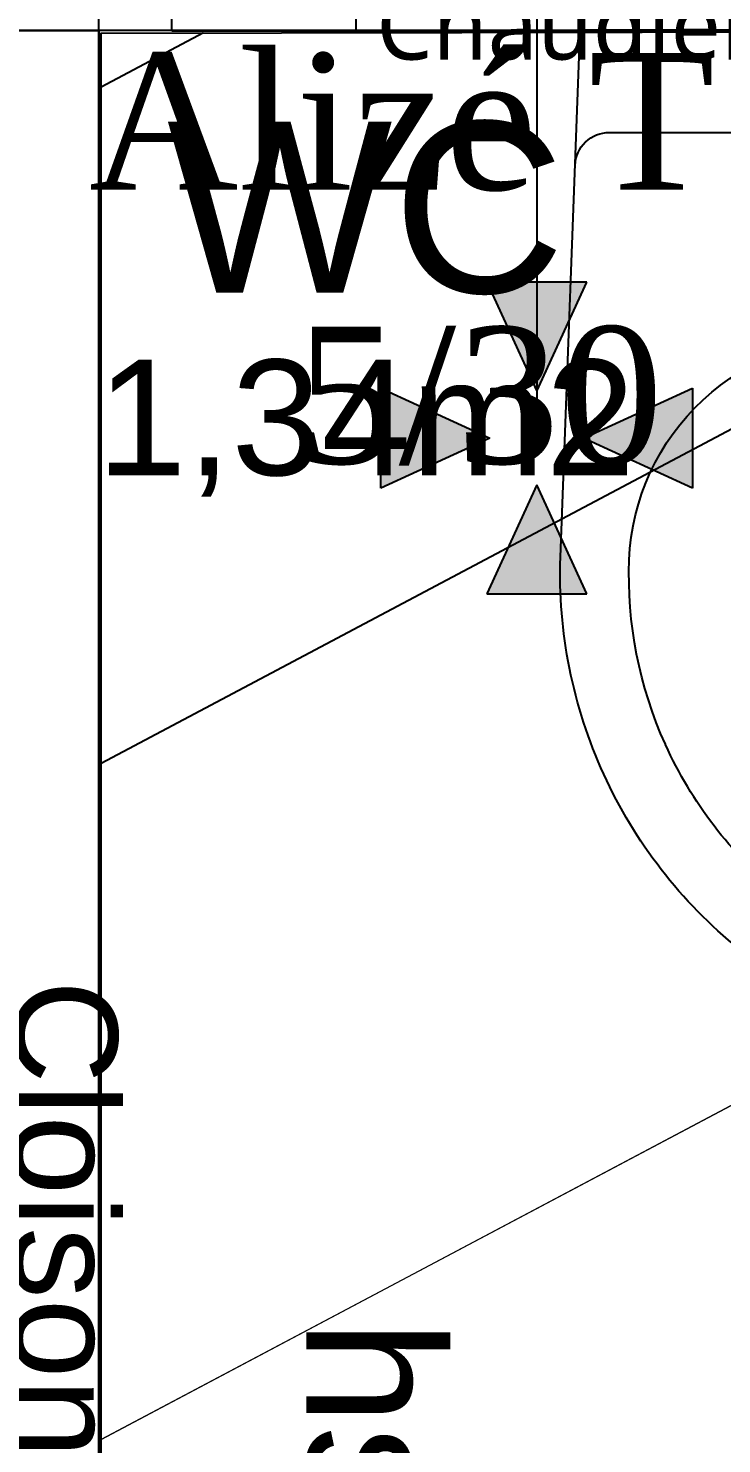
# Model space of a CAD drawing. Header units: millimetres. Extents: x 522027 to 600964, y -380282 to -298602.
# Drawn here: x 567288 to 567694, y -345870 to -345042 of the extents above; entities that cross this region are included whole.
import ezdxf

# ---------------------------------------------------------------- set-up
doc = ezdxf.new("R2010")
doc.units = ezdxf.units.MM
for name, color, linetype in [('3-BAT C-Niveau -2', 7, 'Continuous'), ('prlm-CHAUFF', 4, 'Continuous'), ('prlm-MOD', 64, 'Continuous')]:
    doc.layers.add(name, color=color, linetype=linetype)
doc.layers.add('faux plafond', color=9, linetype='Continuous', lineweight=15)
doc.layers.add('prlm-VMC', color=82, linetype='Continuous', lineweight=25)
doc.styles.add('Arial', font='arial.ttf')
doc.styles.add('Helvetica', font='arial.ttf')
doc.styles.add('prlm-chauff', font='trebucbi.ttf', dxfattribs={"height": 18})
doc.styles.add('prlm-vmc', font='pala.ttf', dxfattribs={"height": 14})

# ---------------------------------------------------------------- blocks, each defined once
blk = doc.blocks.new('C 90.MTI900_Alu_390')
at = {"layer": 'prlm-MOD', "color": 1, "linetype": 'Continuous'}
for q in [(-4.375, -3.792), (4.375, -3.902)]:
    blk.add_line((-4.375, -3.902), q, dxfattribs=at)
at = {"layer": 'prlm-MOD', "color": 1, "ltscale": 50}
blk.add_lwpolyline([(-3.3, -3.8058), (-3.3, -3.902)], dxfattribs=at)

msp = doc.modelspace()

# ---------------------------------------------------------------- hatches: boundary and pattern name
at = {"layer": 'faux plafond'}
h = msp.add_hatch(dxfattribs=at)
h.set_pattern_fill('BA 13', color=256, scale=10, angle=-10.7236, style=0, pattern_type=2)
h.set_pattern_definition([(207.93621, (505019.33, 142779.7), (-142.2261, 319.79952), [])])
h.paths.add_polyline_path([(568279.59, -345043.61), (568279.59, -344229.81), (569629.26, -344229.81), (569629.29, -344877.7), (570299.64, -344877.69), (570299.67, -346529.71), (567330.92, -346531.34), (567330.89, -345045.24)])
at = {"layer": 'prlm-VMC'}
h = msp.add_hatch(color=256, dxfattribs=at)
h.paths.add_polyline_path([(567585.5, -345254.6), (567614.71, -345190.93), (567556.28, -345190.93)])
h.paths.add_polyline_path([(567676.52, -345311.17), (567676.52, -345252.75), (567612.86, -345281.96)])
h.paths.add_polyline_path([(567614.71, -345372.99), (567585.5, -345309.32), (567556.28, -345372.99)])
h.paths.add_polyline_path([(567494.47, -345311.17), (567558.14, -345281.96), (567494.47, -345252.75)])

# ---------------------------------------------------------------- linework, layer by layer
at = {"ltscale": 50.8, "flags": 128}
msp.add_lwpolyline([(568279.59, -345043.61), (568279.59, -344229.81), (569629.26, -344229.81), (569629.29, -344877.7), (570299.64, -344877.69), (570299.67, -346529.71), (567330.92, -346531.34), (567330.89, -345045.24)], close=True, dxfattribs=at)
at = {"flags": 128}
msp.add_lwpolyline([(567329.59, -345013.71), (568229.59, -345013.71), (568229.59, -345043.71), (567329.59, -345043.71)], close=True, dxfattribs=at)
at = {"color": 1, "lineweight": 30, "flags": 128}
msp.add_lwpolyline([(567279.78, -345043.7), (567329.68, -345043.7), (567329.68, -346533.31), (567279.78, -346533.31)], close=True, dxfattribs=at)
at = {"flags": 128}
for points in [[(567610.93, -345043.31), (567948.03, -345043.45), (567959.3, -345351.76, -0.116334), (567933.94, -345478.55, -0.116144), (567854.7, -345580.61, -0.147727), (567779.19, -345603.38, -0.147725), (567703.87, -345580.6), (567703.8, -345580.55, -0.11673), (567624.64, -345478.42, -0.115952), (567599.3, -345351.61)], [(567779.35, -345223.78), (567779.49, -345223.78, -0.197992), (567876.04, -345259.62, -0.198081), (567919.2, -345353.24, -0.114919), (567897.85, -345461.03), (567897.82, -345461.1, -0.115526), (567831.02, -345548.3, -0.142778), (567779.21, -345563.38, -0.142778), (567727.42, -345548.26, -0.114832), (567660.73, -345461.11), (567660.65, -345460.93, -0.115368), (567639.5, -345353.12, -0.198081), (567682.74, -345259.54, -0.198023), (567779.35, -345223.78)]]:
    msp.add_lwpolyline(points, format="xyb", close=True, dxfattribs=at)
msp.add_lwpolyline([(567607.89, -345122.61), (567607.89, -345122.57, -0.193855), (567614, -345108.91), (567614.1, -345108.82, -0.192143), (567627.9, -345103.32), (567930.9, -345103.45), (567930.94, -345103.45, -0.194357), (567944.8, -345109.05, -0.193855), (567950.89, -345122.71), (567950.89, -345122.75)], format="xyb", dxfattribs=at)
at = {"layer": '3-BAT C-Niveau -2'}
for p, q in [((567390.73, -345045.14), (567330.89, -345076.87)), ((568138.45, -345043.85), (567330.9, -345472.08))]:
    msp.add_line(p, q, dxfattribs=at)
at = {"layer": '3-BAT C-Niveau -2', "ltscale": 50.8, "flags": 128}
msp.add_lwpolyline([(568279.59, -345043.61), (568279.59, -344229.81), (569629.26, -344229.81), (569629.29, -344877.7), (570299.64, -344877.69), (570299.67, -346529.71), (567330.92, -346531.34), (567330.89, -345045.24)], close=True, dxfattribs=at)
at = {"layer": 'faux plafond'}
msp.add_line((569629.28, -344648.51), (567330.91, -345867.3), dxfattribs=at)
at = {"layer": 'prlm-VMC'}
for p, q in [((567585.49, -344542.48), (567585.5, -345281.96)), ((567614.71, -345190.93), (567556.28, -345190.93)), ((567556.28, -345190.93), (567585.5, -345254.6)), ((567585.5, -345254.6), (567614.71, -345190.93)), ((567494.47, -345311.17), (567494.47, -345252.75)), ((567494.47, -345252.75), (567558.14, -345281.96)), ((567612.86, -345281.96), (567676.52, -345252.75)), ((567676.52, -345252.75), (567676.52, -345311.17)), ((567558.14, -345281.96), (567494.47, -345311.17)), ((567676.52, -345311.17), (567612.86, -345281.96)), ((567585.5, -345309.32), (567556.28, -345372.99)), ((567614.71, -345372.99), (567585.5, -345309.32)), ((567556.28, -345372.99), (567614.71, -345372.99))]:
    msp.add_line(p, q, dxfattribs=at)

# ---------------------------------------------------------------- block references
at = {"layer": 'prlm-MOD', "xscale": 99.99999999999976, "yscale": 99.99999999999976, "zscale": 99.99999999999976, "rotation": 359.9998846602432}
msp.add_blockref('C 90.MTI900_Alu_390', (567809.8, -344653.71), dxfattribs=at)

# ---------------------------------------------------------------- texts
at = {"insert": (567485.71, -345097.06), "char_height": 100, "attachment_point": 2, "rotation": 359.99999, "line_spacing_factor": 0.834288, "style": 'Arial'}
msp.add_mtext('WC\\P{\\H0.6752x;1,34m2}\\P', dxfattribs=at)
at = {"color": 1, "insert": (567340.57, -345969.07), "char_height": 60, "attachment_point": 2, "rotation": 269.99999, "line_spacing_factor": 0.834288, "style": 'Arial'}
msp.add_mtext('Cloison démontable', dxfattribs=at)
at = {"color": 7, "insert": (567530.82, -346026.8), "char_height": 80, "attachment_point": 2, "rotation": 269.99999, "line_spacing_factor": 0.834288, "style": 'Helvetica'}
msp.add_mtext('hsfp 2,15', dxfattribs=at)
at = {"layer": 'prlm-CHAUFF', "style": 'prlm-chauff'}
msp.add_text('Chaudière individuelle', height=40, rotation=360, dxfattribs=at).set_placement((567491.71, -345060.76))
at = {"layer": 'prlm-VMC', "style": 'prlm-vmc'}
for s, p in [('Alizé T', (567323.89, -345136.84)), ('5/30', (567444.44, -345296.84))]:
    msp.add_text(s, height=80, dxfattribs=at).set_placement(p)

doc.saveas('drawing.dxf')
